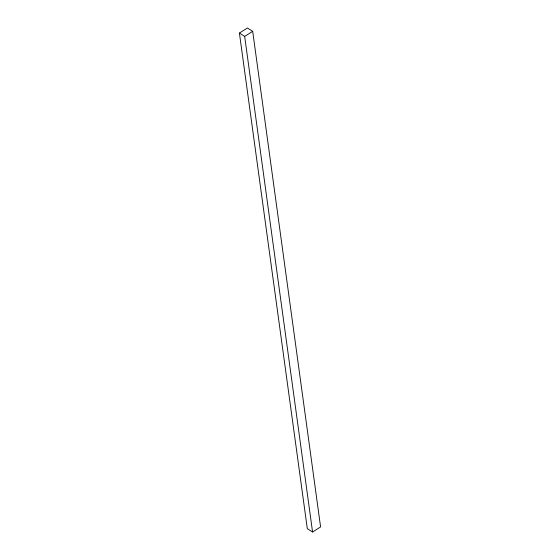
<?xml version="1.0" encoding="UTF-8"?>
<svg xmlns="http://www.w3.org/2000/svg" width="560" height="560" viewBox="0 0 560 560"><rect width="100%" height="100%" fill="white"/><g stroke="black" fill="none" stroke-linecap="round" stroke-linejoin="round"><path stroke-width="0.84" d="M239.414 33.068L247.436 28L252.693 31.332L320.586 526.932L312.564 532L307.307 528.668L239.414 33.068L244.671 36.4L312.564 532M244.671 36.4L252.693 31.332"/></g></svg>
